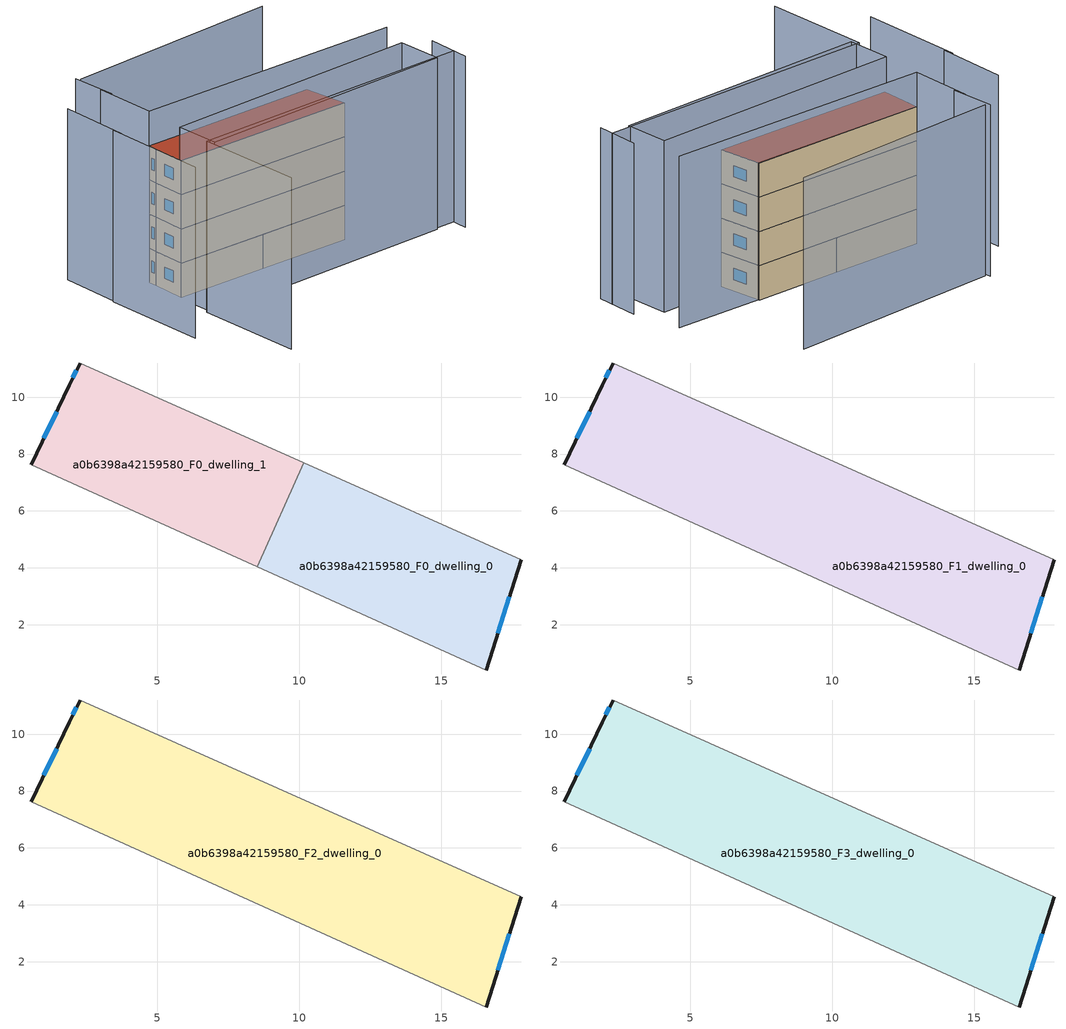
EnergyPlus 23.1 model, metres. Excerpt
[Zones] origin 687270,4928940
a0b6398a42159580_F0_dwelling_0
 floor ground (EU_floor_Construction): 17.8,4.28 16.57,0.4 8.52,4.04 10.16,7.69 z0
 wall outside (EU_wall_Construction): 16.57,0.4 17.8,4.28 z0:3
 wall adiabatic (EU_wall_Construction): 17.8,4.28 10.16,7.69 / 8.52,4.04 16.57,0.4 z0:3
 wall to a0b6398a42159580_F0_dwelling_1 (EU_wall_Construction): 10.16,7.69 8.52,4.04 z0:3
 window (EU_Window_Construction): 16.98,1.69 17.39,2.98 z1:2
a0b6398a42159580_F0_dwelling_1
 floor ground (EU_floor_Construction): 10.16,7.69 8.52,4.04 0.57,7.62 1.9,10.42 2.28,11.21 z0
 wall outside (EU_wall_Construction): 2.28,11.21 1.9,10.42 0.57,7.62 z0:3
 wall adiabatic (EU_wall_Construction): 10.16,7.69 2.28,11.21 / 0.57,7.62 8.52,4.04 z0:3
 window (EU_Window_Construction): 1.46,9.48 1.01,8.55 / 2.16,10.94 2.03,10.68 z1:2
a0b6398a42159580_F1_dwelling_0
 floor to a0b6398a42159580_F0_dwelling_0 (EU_floor_Construction): 17.8,4.28 16.57,0.4 8.52,4.04 10.16,7.69 z3
 floor to a0b6398a42159580_F0_dwelling_1 (EU_floor_Construction): 10.16,7.69 8.52,4.04 0.57,7.62 1.9,10.42 2.28,11.21 z3
 wall outside (EU_wall_Construction): 2.28,11.21 1.9,10.42 0.57,7.62 / 16.57,0.4 17.8,4.28 z3:6
 wall adiabatic (EU_wall_Construction): 17.8,4.28 2.28,11.21 / 0.57,7.62 16.57,0.4 z3:6
 window (EU_Window_Construction): 2.16,10.94 2.03,10.68 / 16.98,1.69 17.39,2.98 / 1.46,9.48 1.01,8.55 z4:5
a0b6398a42159580_F2_dwelling_0
 floor to a0b6398a42159580_F1_dwelling_0 (EU_floor_Construction): 17.8,4.28 16.57,0.4 0.57,7.62 1.9,10.42 2.28,11.21 z6
 wall outside (EU_wall_Construction): 2.28,11.21 1.9,10.42 0.57,7.62 / 16.57,0.4 17.8,4.28 z6:9
 wall adiabatic (EU_wall_Construction): 17.8,4.28 2.28,11.21 / 0.57,7.62 16.57,0.4 z6:9
 window (EU_Window_Construction): 2.16,10.94 2.03,10.68 / 16.98,1.69 17.39,2.98 / 1.46,9.48 1.01,8.55 z7:8
a0b6398a42159580_F3_dwelling_0
 floor to a0b6398a42159580_F2_dwelling_0 (EU_floor_Construction): 17.8,4.28 16.57,0.4 0.57,7.62 1.9,10.42 2.28,11.21 z9
 wall outside (EU_wall_Construction): 2.28,11.21 1.9,10.42 0.57,7.62 / 16.57,0.4 17.8,4.28 z9:12
 wall adiabatic (EU_wall_Construction): 17.8,4.28 2.28,11.21 / 0.57,7.62 16.57,0.4 z9:12
 window (EU_Window_Construction): 2.16,10.94 2.03,10.68 / 16.98,1.69 17.39,2.98 / 1.46,9.48 1.01,8.55 z10:11
 roof outside (EU_roof_Construction): 16.57,0.4 17.8,4.28 2.28,11.21 1.9,10.42 0.57,7.62 z12
shading: 22.75,-7.44 24.54,-3.73 / -5.26,-4.62 -1.27,4.58 / -1.27,4.58 23.42,-6.14 / 25.48,0.7 2.28,11.21 / 2.28,11.21 4.72,16.58 / 4.31,15.43 5.84,19.28 / -2.38,12.33 -6.42,3.3 / 25.33,11.57 5.98,18.92 / 0.12,17.43 -2.69,11.4 / 21.53,-5.53 -1.21,3.88 / -1.21,3.88 0.37,7.7 / 0.37,7.7 23.11,-1.71 / 23.11,-1.71 21.53,-5.53 z0:15
[Building]
EU S2 Campaign: North Axis=0; Terrain=City; Solar Distribution=FullExterior
[Site:Location]
Bologna: Latitude=44.5; Longitude=11.25; Time Zone=1; Elevation=37
[SizingPeriod:WeatherFileDays]
AnnualSizingPeriod: Begin Month=1; Begin Day of Month=1; End Month=12; End Day of Month=31; Day of Week for Start Day=Monday; Use Weather File Daylight Saving Period=No; Use Weather File Rain and Snow Indicators=No
[MATERIAL]
EU_InternalMass_Material: Roughness=MediumRough; Thickness=0.1; Conductivity=1; Density=1800; Specific Heat=900; Thermal Absorptance=0.9; Solar Absorptance=0.7; Visible Absorptance=0.7
[MATERIAL:NOMASS] Roughness=MediumRough; Thermal Absorptance=0.9; Solar Absorptance=0.7; Visible Absorptance=0.7
Name | Thermal Resistance
EU_wall_NoMass | 0.937881
EU_roof_NoMass | 0.548572
EU_floor_NoMass | 0.71348
[WINDOWMATERIAL:SIMPLEGLAZINGSYSTEM]
EU_Window_SimpleGlazing: UFactor=4.25633; Solar Heat Gain Coefficient=0.85; Visible Transmittance=0.85
[CONSTRUCTION]
EU_wall_Construction: EU_wall_NoMass
EU_roof_Construction: EU_roof_NoMass
EU_floor_Construction: EU_floor_NoMass
EU_InternalMass_Construction: EU_InternalMass_Material
EU_Window_Construction: EU_Window_SimpleGlazing
[ZONE] Type=1; Multiplier=1; Ceiling Height=autocalculate; Floor Area=autocalculate; Part of Total Floor Area=Yes
Name | Volume
a0b6398a42159580_F0_dwelling_0 | 103.75
a0b6398a42159580_F1_dwelling_0 | 207.486
a0b6398a42159580_F2_dwelling_0; a0b6398a42159580_F3_dwelling_0 | 207.497
a0b6398a42159580_F0_dwelling_1 | 103.738
[INTERNALMASS] Construction=EU_InternalMass_Construction
Name | Zone or ZoneList | Surface Area
a0b6398a42159580_F0_dwelling_0_EU_InternalMass | a0b6398a42159580_F0_dwelling_0 | 34.583
a0b6398a42159580_F0_dwelling_1_EU_InternalMass | a0b6398a42159580_F0_dwelling_1 | 34.5796
a0b6398a42159580_F1_dwelling_0_EU_InternalMass | a0b6398a42159580_F1_dwelling_0 | 69.1653
a0b6398a42159580_F2_dwelling_0_EU_InternalMass | a0b6398a42159580_F2_dwelling_0 | 69.1653
a0b6398a42159580_F3_dwelling_0_EU_InternalMass | a0b6398a42159580_F3_dwelling_0 | 69.1653
[OTHEREQUIPMENT] Fuel Type=Electricity; Design Level Calculation Method=Watts/Area; Power per Zone Floor Area=1; Fraction Latent=0; Fraction Radiant=0; Fraction Lost=0; Carbon Dioxide Generation Rate=0; EndUse Subcategory=EU_Step8_InternalGains
Name | Zone or ZoneList or Space or SpaceList | Schedule
EU_Step8_InternalGain_a0b6398a42159580_F0_dwelling_0_f000 | a0b6398a42159580_F0_dwelling_0 | EU_Step8_GainSchedule_a0b6398a42159580_F0_dwelling_0_f000
EU_Step8_InternalGain_a0b6398a42159580_F0_dwelling_1_f000 | a0b6398a42159580_F0_dwelling_1 | EU_Step8_GainSchedule_a0b6398a42159580_F0_dwelling_1_f000
EU_Step8_InternalGain_a0b6398a42159580_F1_dwelling_0_f000 | a0b6398a42159580_F1_dwelling_0 | EU_Step8_GainSchedule_a0b6398a42159580_F1_dwelling_0_f000
EU_Step8_InternalGain_a0b6398a42159580_F2_dwelling_0_f000 | a0b6398a42159580_F2_dwelling_0 | EU_Step8_GainSchedule_a0b6398a42159580_F2_dwelling_0_f000
EU_Step8_InternalGain_a0b6398a42159580_F3_dwelling_0_f000 | a0b6398a42159580_F3_dwelling_0 | EU_Step8_GainSchedule_a0b6398a42159580_F3_dwelling_0_f000
[ZONEVENTILATION:DESIGNFLOWRATE] Schedule=EU_AlwaysOn; Design Flow Rate Calculation Method=AirChanges/Hour; Air Changes per Hour=0.687892; Ventilation Type=Natural; Fan Pressure Rise=0; Fan Total Efficiency=1; Constant Term Coefficient=1; Temperature Term Coefficient=0; Velocity Term Coefficient=0; Velocity Squared Term Coefficient=0; Minimum Indoor Temperature=-100; Maximum Indoor Temperature=100; Delta Temperature=-100; Minimum Outdoor Temperature=-100; Maximum Outdoor Temperature=100; Maximum Wind Speed=40
Name | Zone or ZoneList or Space or SpaceList
EU_ConstantAir_a0b6398a42159580_F0_dwelling_0 | a0b6398a42159580_F0_dwelling_0
EU_ConstantAir_a0b6398a42159580_F0_dwelling_1 | a0b6398a42159580_F0_dwelling_1
EU_ConstantAir_a0b6398a42159580_F1_dwelling_0 | a0b6398a42159580_F1_dwelling_0
EU_ConstantAir_a0b6398a42159580_F2_dwelling_0 | a0b6398a42159580_F2_dwelling_0
EU_ConstantAir_a0b6398a42159580_F3_dwelling_0 | a0b6398a42159580_F3_dwelling_0
[HVACTEMPLATE:THERMOSTAT] Constant Heating Setpoint=20; Constant Cooling Setpoint=50
EU_HeatOnly_a0b6398a42159580_F0_dwelling_0; EU_HeatOnly_a0b6398a42159580_F0_dwelling_1; EU_HeatOnly_a0b6398a42159580_F1_dwelling_0; EU_HeatOnly_a0b6398a42159580_F2_dwelling_0; EU_HeatOnly_a0b6398a42159580_F3_dwelling_0
[HVACTEMPLATE:ZONE:IDEALLOADSAIRSYSTEM] System Availability Schedule=EU_AlwaysOn; Maximum Heating Supply Air Temperature=50; Minimum Cooling Supply Air Temperature=13; Maximum Heating Supply Air Humidity Ratio=0.0156; Minimum Cooling Supply Air Humidity Ratio=0.0077; Heating Limit=NoLimit; Cooling Limit=NoLimit; Heating Availability Schedule=EU_AlwaysOn; Cooling Availability Schedule=EU_CoolingOff; Dehumidification Control Type=ConstantSensibleHeatRatio; Cooling Sensible Heat Ratio=0.7; Dehumidification Setpoint=60; Humidification Control Type=None; Humidification Setpoint=30; Outdoor Air Method=None; Outdoor Air Flow Rate per Person=0.00944; Outdoor Air Flow Rate per Zone Floor Area=0; Outdoor Air Flow Rate per Zone=0; Demand Controlled Ventilation Type=None; Outdoor Air Economizer Type=NoEconomizer; Heat Recovery Type=None; Sensible Heat Recovery Effectiveness=0.7; Latent Heat Recovery Effectiveness=0.65
Name | Template Thermostat
a0b6398a42159580_F0_dwelling_0 | EU_HeatOnly_a0b6398a42159580_F0_dwelling_0
a0b6398a42159580_F0_dwelling_1 | EU_HeatOnly_a0b6398a42159580_F0_dwelling_1
a0b6398a42159580_F1_dwelling_0 | EU_HeatOnly_a0b6398a42159580_F1_dwelling_0
a0b6398a42159580_F2_dwelling_0 | EU_HeatOnly_a0b6398a42159580_F2_dwelling_0
a0b6398a42159580_F3_dwelling_0 | EU_HeatOnly_a0b6398a42159580_F3_dwelling_0
[SIZING:ZONE] Zone Cooling Design Supply Air Temperature Input Method=SupplyAirTemperature; Zone Cooling Design Supply Air Temperature=13; Zone Heating Design Supply Air Temperature Input Method=SupplyAirTemperature; Zone Heating Design Supply Air Temperature=50; Zone Cooling Design Supply Air Humidity Ratio=0.008; Zone Heating Design Supply Air Humidity Ratio=0.008; Cooling Design Air Flow Method=DesignDay; Cooling Design Air Flow Rate=0; Cooling Minimum Air Flow per Zone Floor Area=0.000762; Cooling Minimum Air Flow=0; Cooling Minimum Air Flow Fraction=0.2; Heating Design Air Flow Method=DesignDay; Heating Design Air Flow Rate=0; Heating Maximum Air Flow per Zone Floor Area=0.002032; Heating Maximum Air Flow=0.141576; Heating Maximum Air Flow Fraction=0.3; Account for Dedicated Outdoor Air System=No; Dedicated Outdoor Air System Control Strategy=NeutralSupplyAir; Dedicated Outdoor Air Low Setpoint Temperature for Design=autosize; Dedicated Outdoor Air High Setpoint Temperature for Design=autosize; Zone Load Sizing Method=Sensible Load Only No Latent Load; Zone Latent Cooling Design Supply Air Humidity Ratio Input Method=HumidityRatioDifference; Zone Cooling Design Supply Air Humidity Ratio Difference=0.005; Zone Latent Heating Design Supply Air Humidity Ratio Input Method=HumidityRatioDifference; Zone Humidification Design Supply Air Humidity Ratio Difference=0.005
a0b6398a42159580_F0_dwelling_0; a0b6398a42159580_F0_dwelling_1; a0b6398a42159580_F1_dwelling_0; a0b6398a42159580_F2_dwelling_0; a0b6398a42159580_F3_dwelling_0
[SCHEDULE:CONSTANT]
Name | Hourly Value
EU_AlwaysOn | 1
EU_CoolingOff | 0
[SCHEDULE:FILE] Column Number=1; Rows to Skip at Top=0; Number of Hours of Data=8760; Column Separator=Comma; Interpolate to Timestep=No; Minutes per Item=60; Adjust Schedule for Daylight Savings=Yes
Name | File
EU_Step8_GainSchedule_a0b6398a42159580_F0_dwelling_0_f000 | ../../schedules/a0b6398a42159580/a0b6398a42159580_F0_dwelling_0_f000_gain.csv
EU_Step8_GainSchedule_a0b6398a42159580_F0_dwelling_1_f000 | ../../schedules/a0b6398a42159580/a0b6398a42159580_F0_dwelling_1_f000_gain.csv
EU_Step8_GainSchedule_a0b6398a42159580_F1_dwelling_0_f000 | ../../schedules/a0b6398a42159580/a0b6398a42159580_F1_dwelling_0_f000_gain.csv
EU_Step8_GainSchedule_a0b6398a42159580_F2_dwelling_0_f000 | ../../schedules/a0b6398a42159580/a0b6398a42159580_F2_dwelling_0_f000_gain.csv
EU_Step8_GainSchedule_a0b6398a42159580_F3_dwelling_0_f000 | ../../schedules/a0b6398a42159580/a0b6398a42159580_F3_dwelling_0_f000_gain.csv
